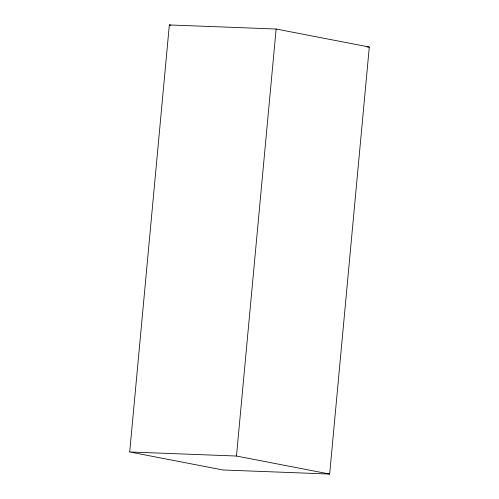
<?xml version="1.0" encoding="UTF-8"?>
<svg xmlns="http://www.w3.org/2000/svg" width="499" height="499" viewBox="0 0 499 499"><rect width="100%" height="100%" fill="white"/><g stroke="black" fill="none" stroke-linecap="round" stroke-linejoin="round"><path stroke-width="0.75" d="M129.703 451.969L169.342 24.95L276.122 29.023L369.297 47.031L329.658 474.05L222.878 469.977L129.703 451.969L236.476 456.036L329.658 474.05M236.476 456.036L276.122 29.023M366.977 46.943L369.297 47.031M169.342 24.95L170.87 25.243"/></g></svg>
